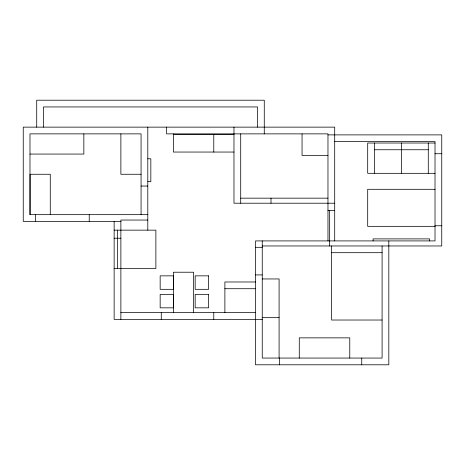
<?xml version="1.0" encoding="UTF-8"?>
<svg xmlns="http://www.w3.org/2000/svg" width="465" height="465" viewBox="0 0 465 465"><rect width="100%" height="100%" fill="white"/><g stroke="black" fill="none" stroke-linecap="round" stroke-linejoin="round"><path stroke-width="0.7" d="M173.387 134.542L233.976 134.542M327.97 134.879L441.75 134.879L441.75 245.968L262.254 245.968M334.701 141.61L435.019 141.61L435.019 240.917L255.523 240.917L255.523 364.793L388.821 364.793L388.821 240.917M435.019 143.022L367.693 143.022L367.693 173.317L435.019 173.317M374.424 149.753L428.282 149.753M233.976 152.049L173.387 152.049L173.387 133.868M435.019 153.729L441.75 153.729M29.981 154.066L83.84 154.066L83.84 133.868M327.97 155.415L302.052 155.415L302.052 133.868M147.8 158.78L150.829 158.78L150.829 181.67L147.8 181.67M141.069 174.265L120.871 174.265L120.871 133.868M141.069 186.047L147.8 186.047M435.019 189.302L367.693 189.302L367.693 226.333L435.019 226.333M240.707 198.166L327.97 198.166M334.701 203.211L233.976 203.211L233.976 127.137M327.97 210.622L334.701 210.622M147.8 214.661L29.981 214.661L29.981 133.868L141.069 133.868L141.069 214.661M147.8 220.044L120.871 220.044L120.871 319.35M121.045 221.392L23.25 221.392L23.25 127.137L334.701 127.137L334.701 240.917M435.019 225.769L441.75 225.769M114.14 230.146L155.88 230.146L155.88 268.52L114.14 268.52M114.14 238.225L120.871 238.225M255.523 247.31L262.254 247.31M331.597 252.698L382.091 252.698M255.523 274.914L262.254 274.914M262.254 278.954L279.087 278.954L279.087 358.062M255.523 281.982L224.886 281.982L224.886 312.62M224.886 288.719L255.523 288.719M120.871 312.62L255.523 312.62M262.254 317.665L279.087 317.665M262.254 319.35L114.14 319.35L114.14 221.392M382.091 320.025L331.597 320.025L331.597 245.968M429.631 240.917L429.631 238.894L373.081 238.894L373.081 240.917M428.282 143.022L428.282 173.317M401.353 143.022L401.353 173.317M382.091 245.968L382.091 358.062L262.254 358.062L262.254 240.917M374.424 143.022L374.424 173.317M361.747 358.062L361.747 364.793M349.773 358.062L349.773 337.863L299.28 337.863L299.28 358.062M329.656 210.622L329.656 245.968M327.97 240.893L327.97 133.868L166.65 133.868L166.65 127.137M279.419 358.062L279.419 364.793M271.008 198.166L271.008 203.211M264.271 133.868L264.271 100.208L36.718 100.208L36.718 127.137M257.54 127.137L257.54 106.938L43.448 106.938L43.448 127.137M240.707 133.868L240.707 203.211M213.778 134.542L213.778 152.049M213.778 312.62L213.778 319.35M193.58 312.62L193.58 272.223L173.387 272.223L173.387 312.62M161.268 312.62L161.268 319.35M147.8 127.137L147.8 230.146M117.506 230.146L117.506 268.52M89.228 214.661L89.228 221.392M50.272 214.661L50.272 174.265L30.074 174.265L30.074 214.661M35.369 214.661L35.369 221.392M173.619 275.855L160.158 275.855L160.158 289.323L173.619 289.323L173.619 275.855M208.628 275.855L195.166 275.855L195.166 289.323L208.628 289.323L208.628 275.855M173.619 294.374L160.158 294.374L160.158 307.836L173.619 307.836L173.619 294.374M208.628 294.374L195.166 294.374L195.166 307.836L208.628 307.836L208.628 294.374"/></g></svg>
